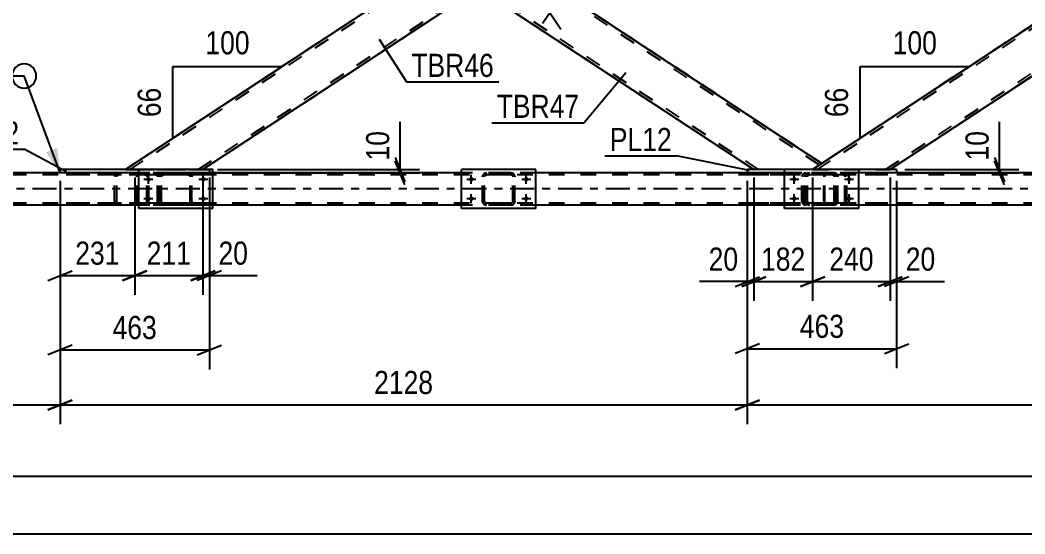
# Model space of a CAD drawing. Header units: millimetres. Extents: x -851 to 338, y -786 to 55.
# Drawn here: x -782.8 to -658.3, y -100.6 to -37 of the extents above; entities that cross this region are included whole.
import ezdxf

# ---------------------------------------------------------------- set-up
doc = ezdxf.new("R2010")
doc.units = ezdxf.units.MM
doc.linetypes.add('DXK_LINE_DOT2', pattern=[3.9198, 1.9599, -1.9599])
doc.linetypes.add('DXK_LINE_DOT3', pattern=[5.9187, 2.979, -0.9799, 0.9799, -0.9799])
doc.styles.add('Arial', font='ARIAL.TTF', dxfattribs={"height": 0.2})
doc.styles.add('Arial Narrow', font='ARIALN.TTF', dxfattribs={"height": 0.2})

# ---------------------------------------------------------------- blocks, each defined once
blk = doc.blocks.new('Bolt-232933133-59361 - 4785')
at = {"linetype": 'Continuous'}
for points in [[(-686.88, -56.41, -1), (-686.88, -56.97, -1)], [(-680.08, -56.41, -1), (-680.08, -56.97, -1)], [(-686.88, -58.81, -1), (-686.88, -59.37, -1)], [(-680.08, -58.81, -1), (-680.08, -59.37, -1)]]:
    blk.add_hatch(color=1, dxfattribs=at).paths.add_polyline_path(points)
at = {"color": 1, "linetype": 'Continuous'}
for p, q in [((-687.44, -56.69), (-686.32, -56.69)), ((-686.88, -57.25), (-686.88, -56.13)), ((-680.64, -56.69), (-679.52, -56.69)), ((-680.08, -57.25), (-680.08, -56.13)), ((-687.44, -59.09), (-686.32, -59.09)), ((-686.88, -59.65), (-686.88, -58.53)), ((-680.64, -59.09), (-679.52, -59.09)), ((-680.08, -59.65), (-680.08, -58.53))]:
    blk.add_line(p, q, dxfattribs=at)
blk = doc.blocks.new('Part-232933133-4877 - 4785')
at = {"color": 7, "linetype": 'DXK_LINE_DOT2'}
for p, q in [((-608.28, -5.29), (-684.6, -55.49)), ((-684.01, -55.49), (-607.7, -5.29)), ((-684.01, -55.49), (-607.7, -5.29)), ((-675.57, -55.49), (-599.25, -5.29)), ((-675.57, -55.49), (-599.25, -5.29)), ((-598.67, -5.29), (-674.99, -55.49)), ((-598.67, -5.29), (-608.28, -5.29)), ((-598.67, -5.29), (-598.67, -5.29)), ((-640.87, -26.73), (-645.68, -29.89)), ((-636.07, -29.89), (-640.87, -33.05)), ((-683.44, -54.73), (-684.6, -55.49)), ((-684.6, -55.49), (-684.6, -55.49)), ((-684.6, -55.49), (-674.99, -55.49))]:
    blk.add_line(p, q, dxfattribs=at)
at = {"color": 2, "linetype": 'Continuous'}
for p, q in [((-608.28, -5.29), (-640.87, -26.73)), ((-598.67, -5.29), (-636.07, -29.89)), ((-645.68, -29.89), (-683.44, -54.73)), ((-640.87, -33.05), (-674.99, -55.49))]:
    blk.add_line(p, q, dxfattribs=at)
blk = doc.blocks.new('Bolt-232933133-59363 - 4785')
at = {"linetype": 'Continuous'}
for points in [[(-726.88, -56.41, -1), (-726.88, -56.97, -1)], [(-720.08, -56.41, -1), (-720.08, -56.97, -1)], [(-726.88, -58.81, -1), (-726.88, -59.37, -1)], [(-720.08, -58.81, -1), (-720.08, -59.37, -1)]]:
    blk.add_hatch(color=1, dxfattribs=at).paths.add_polyline_path(points)
at = {"color": 1, "linetype": 'Continuous'}
for p, q in [((-727.44, -56.69), (-726.32, -56.69)), ((-726.88, -57.25), (-726.88, -56.13)), ((-720.64, -56.69), (-719.52, -56.69)), ((-720.08, -57.25), (-720.08, -56.13)), ((-727.44, -59.09), (-726.32, -59.09)), ((-726.88, -59.65), (-726.88, -58.53)), ((-720.64, -59.09), (-719.52, -59.09)), ((-720.08, -59.65), (-720.08, -58.53))]:
    blk.add_line(p, q, dxfattribs=at)
blk = doc.blocks.new('Part-232933133-4792 - 4785')
at = {"color": 7, "linetype": 'DXK_LINE_DOT2'}
for p, q in [((-767.32, -55.89), (-777.06, -55.89)), ((-770.56, -55.89), (-770.75, -55.93)), ((-767.13, -55.93), (-767.32, -55.89)), ((-767.32, -56.13), (-777.06, -56.13)), ((-771.03, -56.2), (-771.07, -56.37)), ((-771.07, -59.41), (-771.07, -56.37)), ((-771.03, -56.19), (-771.03, -56.2)), ((-770.81, -56.37), (-770.79, -56.28)), ((-770.81, -59.41), (-770.81, -56.37)), ((-770.79, -56.28), (-770.74, -56.2)), ((-770.74, -56.2), (-770.65, -56.15)), ((-770.65, -56.15), (-770.56, -56.13)), ((-767.32, -56.13), (-767.22, -56.15)), ((-767.22, -56.15), (-767.14, -56.2)), ((-767.14, -56.2), (-767.09, -56.28)), ((-767.09, -56.28), (-767.07, -56.37)), ((-767.07, -59.41), (-767.07, -56.37)), ((-766.85, -56.2), (-766.85, -56.19)), ((-766.81, -56.37), (-766.85, -56.2)), ((-766.81, -59.41), (-766.81, -56.37)), ((-767.32, -59.65), (-777.06, -59.65)), ((-771.07, -59.41), (-771.05, -59.51)), ((-771.05, -59.51), (-771.03, -59.6)), ((-770.79, -59.51), (-770.81, -59.41)), ((-770.74, -59.58), (-770.79, -59.51)), ((-770.65, -59.64), (-770.74, -59.58)), ((-770.56, -59.65), (-770.65, -59.64)), ((-767.22, -59.64), (-767.32, -59.65)), ((-767.14, -59.58), (-767.22, -59.64)), ((-767.09, -59.51), (-767.14, -59.58)), ((-767.07, -59.41), (-767.09, -59.51)), ((-766.85, -59.6), (-766.83, -59.51)), ((-766.83, -59.51), (-766.81, -59.41)), ((-767.32, -59.89), (-777.06, -59.89)), ((-770.75, -59.86), (-770.56, -59.89)), ((-767.32, -59.89), (-767.13, -59.86))]:
    blk.add_line(p, q, dxfattribs=at)
for centre, start, end in [((-770.58, -56.39), 110.7583, 155.68), ((-767.3, -56.39), 24.32, 69.2417), ((-770.58, -59.39), 204.32, 249.2417), ((-767.3, -59.39), 290.7583, 335.68)]:
    blk.add_arc(centre, 0.496, start, end, dxfattribs=at)
blk = doc.blocks.new('Part-232933133-4892 - 4785')
at = {"color": 2, "linetype": 'Continuous'}
for p, q in [((-721.79, -30.28), (-726.01, -33.05)), ((-721.2, -29.89), (-721.79, -30.28)), ((-721.2, -29.89), (-683.44, -54.73)), ((-721.2, -29.89), (-721.2, -29.89)), ((-726.01, -33.05), (-726.01, -33.05)), ((-726.01, -33.05), (-691.89, -55.49)), ((-683.44, -54.73), (-684.6, -55.49))]:
    blk.add_line(p, q, dxfattribs=at)
at = {"color": 7, "linetype": 'DXK_LINE_DOT2'}
for p, q in [((-721.5, -30.09), (-721.5, -30.09)), ((-721.5, -30.09), (-683.73, -54.93)), ((-721.5, -30.09), (-683.73, -54.93)), ((-721.2, -29.89), (-683.44, -54.73)), ((-726.01, -33.05), (-691.89, -55.49)), ((-726.01, -33.05), (-726.01, -33.05)), ((-725.72, -32.86), (-725.69, -32.85)), ((-725.72, -32.86), (-725.72, -32.86)), ((-725.72, -32.86), (-691.31, -55.49)), ((-725.72, -32.86), (-691.31, -55.49)), ((-725.43, -32.67), (-725.43, -32.67)), ((-725.43, -32.67), (-725.43, -32.67)), ((-684.6, -55.49), (-691.89, -55.49))]:
    blk.add_line(p, q, dxfattribs=at)
blk = doc.blocks.new('Part-232933133-59291 - 4785')
at = {"color": 7, "linetype": 'DXK_LINE_DOT2'}
for p, q in [((-685.18, -55.93), (-685, -55.89)), ((-685, -55.89), (-685.18, -55.93)), ((-681.96, -55.89), (-685, -55.89)), ((-681.96, -55.89), (-681.78, -55.93)), ((-681.78, -55.93), (-681.96, -55.89)), ((-685.48, -56.37), (-685.44, -56.19)), ((-685.44, -56.19), (-685.48, -56.37)), ((-685.48, -59.41), (-685.48, -56.37)), ((-685.24, -56.37), (-685.22, -56.28)), ((-685.24, -59.41), (-685.24, -56.37)), ((-685.22, -56.28), (-685.17, -56.2)), ((-685.17, -56.2), (-685.09, -56.15)), ((-685.09, -56.15), (-685, -56.13)), ((-681.96, -56.13), (-685, -56.13)), ((-681.96, -56.13), (-681.87, -56.15)), ((-681.87, -56.15), (-681.79, -56.2)), ((-681.79, -56.2), (-681.74, -56.28)), ((-681.74, -56.28), (-681.72, -56.37)), ((-681.72, -59.41), (-681.72, -56.37)), ((-681.52, -56.19), (-681.48, -56.37)), ((-681.48, -56.37), (-681.52, -56.19)), ((-681.48, -59.41), (-681.48, -56.37)), ((-685.44, -59.6), (-685.48, -59.41)), ((-685.48, -59.41), (-685.44, -59.6)), ((-685.22, -59.51), (-685.24, -59.41)), ((-685.17, -59.58), (-685.22, -59.51)), ((-685.09, -59.64), (-685.17, -59.58)), ((-685, -59.65), (-685.09, -59.64)), ((-681.96, -59.65), (-685, -59.65)), ((-681.87, -59.64), (-681.96, -59.65)), ((-681.79, -59.58), (-681.87, -59.64)), ((-681.74, -59.51), (-681.79, -59.58)), ((-681.72, -59.41), (-681.74, -59.51)), ((-681.48, -59.41), (-681.52, -59.6)), ((-681.52, -59.6), (-681.48, -59.41)), ((-685, -59.89), (-685.18, -59.86)), ((-685.18, -59.86), (-685, -59.89)), ((-681.96, -59.89), (-685, -59.89)), ((-681.78, -59.86), (-681.96, -59.89)), ((-681.96, -59.89), (-681.78, -59.86))]:
    blk.add_line(p, q, dxfattribs=at)
at = {"color": 7, "linetype": 'DXK_LINE_DOT3'}
blk.add_line((-683.48, -57.89), (-683.48, -57.89), dxfattribs=at)
at = {"color": 7, "linetype": 'DXK_LINE_DOT2'}
for centre, start, end in [((-685, -56.37), 112.5, 157.5), ((-685, -56.37), 112.5, 157.5), ((-681.96, -56.37), 22.5, 67.5), ((-681.96, -56.37), 22.5, 67.5), ((-685, -59.41), 202.5, 247.5), ((-685, -59.41), 202.5, 247.5), ((-681.96, -59.41), 292.5, 337.5), ((-681.96, -59.41), 292.5, 337.5)]:
    blk.add_arc(centre, 0.48, start, end, dxfattribs=at)
blk = doc.blocks.new('Part-232933133-4927 - 4785')
at = {"color": 7, "linetype": 'DXK_LINE_DOT2'}
for p, q in [((-768.19, -55.93), (-768.28, -56.03)), ((-768.09, -55.89), (-768.19, -55.93)), ((-760.42, -55.89), (-768.09, -55.89)), ((-766.81, -56.13), (-766.81, -55.89)), ((-765.8, -55.93), (-766, -55.89)), ((-768.34, -56.19), (-768.36, -56.37)), ((-768.36, -59.41), (-768.36, -56.37)), ((-768.28, -56.03), (-768.34, -56.19)), ((-768.22, -56.37), (-768.21, -56.28)), ((-768.22, -59.41), (-768.22, -56.37)), ((-768.21, -56.28), (-768.18, -56.2)), ((-768.18, -56.2), (-768.14, -56.15)), ((-768.14, -56.15), (-768.09, -56.13)), ((-760.42, -56.13), (-768.09, -56.13)), ((-766, -56.13), (-765.9, -56.15)), ((-765.9, -56.15), (-765.82, -56.2)), ((-765.82, -56.2), (-765.76, -56.28)), ((-765.76, -56.28), (-765.74, -56.37)), ((-765.74, -59.41), (-765.74, -56.37)), ((-765.53, -56.2), (-765.53, -56.19)), ((-765.49, -56.37), (-765.53, -56.2)), ((-765.49, -59.41), (-765.49, -56.37)), ((-768.36, -59.41), (-768.34, -59.6)), ((-768.34, -59.6), (-768.28, -59.75)), ((-768.21, -59.51), (-768.22, -59.41)), ((-768.18, -59.58), (-768.21, -59.51)), ((-768.14, -59.64), (-768.18, -59.58)), ((-768.09, -59.65), (-768.14, -59.64)), ((-760.42, -59.65), (-768.09, -59.65)), ((-766.81, -59.89), (-766.81, -59.65)), ((-765.9, -59.64), (-766, -59.65)), ((-765.82, -59.58), (-765.9, -59.64)), ((-765.76, -59.51), (-765.82, -59.58)), ((-765.74, -59.41), (-765.76, -59.51)), ((-765.53, -59.6), (-765.51, -59.51)), ((-765.51, -59.51), (-765.49, -59.41)), ((-768.28, -59.75), (-768.19, -59.86)), ((-768.19, -59.86), (-768.09, -59.89)), ((-760.42, -59.89), (-768.09, -59.89)), ((-766, -59.89), (-765.8, -59.86))]:
    blk.add_line(p, q, dxfattribs=at)
for centre, start, end in [((-765.98, -56.39), 23.8492, 68.8057), ((-765.98, -59.4), 291.1943, 336.1508)]:
    blk.add_arc(centre, 0.492, start, end, dxfattribs=at)
blk = doc.blocks.new('Part-232933133-4933 - 4785')
at = {"color": 7, "linetype": 'DXK_LINE_DOT2'}
for p, q in [((-682.19, -55.89), (-691.93, -55.89)), ((-685.42, -55.89), (-685.62, -55.93)), ((-681.99, -55.93), (-682.19, -55.89)), ((-682.19, -56.13), (-691.93, -56.13)), ((-685.9, -56.2), (-685.93, -56.37)), ((-685.93, -59.41), (-685.93, -56.37)), ((-685.89, -56.19), (-685.9, -56.2)), ((-685.68, -56.37), (-685.66, -56.28)), ((-685.68, -59.41), (-685.68, -56.37)), ((-685.66, -56.28), (-685.6, -56.2)), ((-685.6, -56.2), (-685.52, -56.15)), ((-685.52, -56.15), (-685.42, -56.13)), ((-682.19, -56.13), (-682.09, -56.15)), ((-682.09, -56.15), (-682.01, -56.2)), ((-682.01, -56.2), (-681.95, -56.28)), ((-681.95, -56.28), (-681.93, -56.37)), ((-681.93, -59.41), (-681.93, -56.37)), ((-681.71, -56.2), (-681.72, -56.19)), ((-681.68, -56.37), (-681.71, -56.2)), ((-681.68, -59.41), (-681.68, -56.37)), ((-682.19, -59.65), (-691.93, -59.65)), ((-685.93, -59.41), (-685.91, -59.51)), ((-685.91, -59.51), (-685.89, -59.6)), ((-685.66, -59.51), (-685.68, -59.41)), ((-685.6, -59.58), (-685.66, -59.51)), ((-685.52, -59.64), (-685.6, -59.58)), ((-685.42, -59.65), (-685.52, -59.64)), ((-682.09, -59.64), (-682.19, -59.65)), ((-682.01, -59.58), (-682.09, -59.64)), ((-681.95, -59.51), (-682.01, -59.58)), ((-681.93, -59.41), (-681.95, -59.51)), ((-681.72, -59.6), (-681.7, -59.51)), ((-681.7, -59.51), (-681.68, -59.41)), ((-682.19, -59.89), (-691.93, -59.89)), ((-685.62, -59.86), (-685.42, -59.89)), ((-682.19, -59.89), (-681.99, -59.86))]:
    blk.add_line(p, q, dxfattribs=at)
for centre, start, end in [((-685.44, -56.39), 110.7583, 155.68), ((-682.17, -56.39), 24.32, 69.2417), ((-685.44, -59.39), 204.32, 249.2417), ((-682.17, -59.39), 290.7583, 335.68)]:
    blk.add_arc(centre, 0.496, start, end, dxfattribs=at)
blk = doc.blocks.new('Part-232933133-4887 - 4785')
at = {"color": 7, "linetype": 'DXK_LINE_DOT2'}
for p, q in [((-693.41, -5.29), (-769.73, -55.49)), ((-769.15, -55.49), (-692.83, -5.29)), ((-769.15, -55.49), (-692.83, -5.29)), ((-760.7, -55.49), (-684.39, -5.29)), ((-760.7, -55.49), (-684.39, -5.29)), ((-683.81, -5.29), (-760.12, -55.49)), ((-683.81, -5.29), (-693.41, -5.29)), ((-683.81, -5.29), (-683.81, -5.29)), ((-726.01, -26.73), (-730.81, -29.89)), ((-721.2, -29.89), (-726.01, -33.05)), ((-769.73, -55.49), (-769.73, -55.49)), ((-769.73, -55.49), (-760.12, -55.49))]:
    blk.add_line(p, q, dxfattribs=at)
at = {"color": 2, "linetype": 'Continuous'}
for p, q in [((-693.41, -5.29), (-726.01, -26.73)), ((-683.81, -5.29), (-721.2, -29.89)), ((-730.81, -29.89), (-769.73, -55.49)), ((-726.01, -33.05), (-760.12, -55.49))]:
    blk.add_line(p, q, dxfattribs=at)
blk = doc.blocks.new('Part-232933133-59295 - 4785')
at = {"color": 7, "linetype": 'DXK_LINE_DOT2'}
for p, q in [((-725.18, -55.93), (-725, -55.89)), ((-725, -55.89), (-725.18, -55.93)), ((-721.96, -55.89), (-725, -55.89)), ((-721.96, -55.89), (-721.78, -55.93)), ((-721.78, -55.93), (-721.96, -55.89)), ((-725.48, -56.37), (-725.44, -56.19)), ((-725.44, -56.19), (-725.48, -56.37)), ((-725.48, -59.41), (-725.48, -56.37)), ((-725.24, -56.37), (-725.22, -56.28)), ((-725.24, -59.41), (-725.24, -56.37)), ((-725.22, -56.28), (-725.17, -56.2)), ((-725.17, -56.2), (-725.09, -56.15)), ((-725.09, -56.15), (-725, -56.13)), ((-721.96, -56.13), (-725, -56.13)), ((-721.96, -56.13), (-721.87, -56.15)), ((-721.87, -56.15), (-721.79, -56.2)), ((-721.79, -56.2), (-721.74, -56.28)), ((-721.74, -56.28), (-721.72, -56.37)), ((-721.72, -59.41), (-721.72, -56.37)), ((-721.52, -56.19), (-721.48, -56.37)), ((-721.48, -56.37), (-721.52, -56.19)), ((-721.48, -59.41), (-721.48, -56.37)), ((-725.44, -59.6), (-725.48, -59.41)), ((-725.48, -59.41), (-725.44, -59.6)), ((-725.22, -59.51), (-725.24, -59.41)), ((-725.17, -59.58), (-725.22, -59.51)), ((-725.09, -59.64), (-725.17, -59.58)), ((-725, -59.65), (-725.09, -59.64)), ((-721.96, -59.65), (-725, -59.65)), ((-721.87, -59.64), (-721.96, -59.65)), ((-721.79, -59.58), (-721.87, -59.64)), ((-721.74, -59.51), (-721.79, -59.58)), ((-721.72, -59.41), (-721.74, -59.51)), ((-721.48, -59.41), (-721.52, -59.6)), ((-721.52, -59.6), (-721.48, -59.41)), ((-725, -59.89), (-725.18, -59.86)), ((-725.18, -59.86), (-725, -59.89)), ((-721.96, -59.89), (-725, -59.89)), ((-721.78, -59.86), (-721.96, -59.89)), ((-721.96, -59.89), (-721.78, -59.86))]:
    blk.add_line(p, q, dxfattribs=at)
at = {"color": 7, "linetype": 'DXK_LINE_DOT3'}
blk.add_line((-723.48, -57.89), (-723.48, -57.89), dxfattribs=at)
at = {"color": 7, "linetype": 'DXK_LINE_DOT2'}
for centre, start, end in [((-725, -56.37), 112.5, 157.5), ((-725, -56.37), 112.5, 157.5), ((-721.96, -56.37), 22.5, 67.5), ((-721.96, -56.37), 22.5, 67.5), ((-725, -59.41), 202.5, 247.5), ((-725, -59.41), 202.5, 247.5), ((-721.96, -59.41), 292.5, 337.5), ((-721.96, -59.41), 292.5, 337.5)]:
    blk.add_arc(centre, 0.48, start, end, dxfattribs=at)
blk = doc.blocks.new('Part-232933133-4926 - 4785')
at = {"color": 7, "linetype": 'DXK_LINE_DOT2'}
for p, q in [((-683.06, -55.93), (-683.14, -56.03)), ((-682.95, -55.89), (-683.06, -55.93)), ((-675.29, -55.89), (-682.95, -55.89)), ((-681.68, -56.13), (-681.68, -55.89)), ((-680.67, -55.93), (-680.86, -55.89)), ((-683.2, -56.19), (-683.22, -56.37)), ((-683.22, -59.41), (-683.22, -56.37)), ((-683.14, -56.03), (-683.2, -56.19)), ((-683.09, -56.37), (-683.08, -56.28)), ((-683.09, -59.41), (-683.09, -56.37)), ((-683.08, -56.28), (-683.05, -56.2)), ((-683.05, -56.2), (-683, -56.15)), ((-683, -56.15), (-682.95, -56.13)), ((-675.29, -56.13), (-682.95, -56.13)), ((-680.86, -56.13), (-680.77, -56.15)), ((-680.77, -56.15), (-680.68, -56.2)), ((-680.68, -56.2), (-680.63, -56.28)), ((-680.63, -56.28), (-680.61, -56.37)), ((-680.61, -59.41), (-680.61, -56.37)), ((-680.39, -56.2), (-680.4, -56.19)), ((-680.36, -56.37), (-680.39, -56.2)), ((-680.36, -59.41), (-680.36, -56.37)), ((-683.22, -59.41), (-683.2, -59.6)), ((-683.2, -59.6), (-683.14, -59.75)), ((-683.08, -59.51), (-683.09, -59.41)), ((-683.05, -59.58), (-683.08, -59.51)), ((-683, -59.64), (-683.05, -59.58)), ((-682.95, -59.65), (-683, -59.64)), ((-675.29, -59.65), (-682.95, -59.65)), ((-681.68, -59.89), (-681.68, -59.65)), ((-680.77, -59.64), (-680.86, -59.65)), ((-680.68, -59.58), (-680.77, -59.64)), ((-680.63, -59.51), (-680.68, -59.58)), ((-680.61, -59.41), (-680.63, -59.51)), ((-680.4, -59.6), (-680.38, -59.51)), ((-680.38, -59.51), (-680.36, -59.41)), ((-683.14, -59.75), (-683.06, -59.86)), ((-683.06, -59.86), (-682.95, -59.89)), ((-675.29, -59.89), (-682.95, -59.89)), ((-680.86, -59.89), (-680.67, -59.86))]:
    blk.add_line(p, q, dxfattribs=at)
for centre, start, end in [((-680.85, -56.39), 23.8492, 68.8057), ((-680.85, -59.4), 291.1943, 336.1508)]:
    blk.add_arc(centre, 0.492, start, end, dxfattribs=at)
blk = doc.blocks.new('Part-232933133-5079 - 4785')
at = {"color": 2, "linetype": 'Continuous'}
for p, q in [((-777.83, -55.49), (-777.83, -55.89)), ((-768.08, -55.49), (-777.83, -55.49)), ((-768.08, -55.89), (-777.83, -55.89))]:
    blk.add_line(p, q, dxfattribs=at)
at = {"color": 7, "linetype": 'DXK_LINE_DOT2'}
for p, q in [((-768.08, -55.49), (-759.32, -55.49)), ((-759.32, -55.89), (-768.08, -55.89)), ((-759.32, -55.49), (-759.32, -55.89))]:
    blk.add_line(p, q, dxfattribs=at)
blk = doc.blocks.new('Part-232933133-5084 - 4785')
at = {"color": 2, "linetype": 'Continuous'}
for p, q in [((-692.69, -55.49), (-692.69, -55.89)), ((-688.08, -55.49), (-692.69, -55.49)), ((-688.08, -55.89), (-692.69, -55.89)), ((-674.19, -55.49), (-678.88, -55.49)), ((-674.19, -55.89), (-678.88, -55.89)), ((-674.19, -55.49), (-674.19, -55.89))]:
    blk.add_line(p, q, dxfattribs=at)
at = {"color": 7, "linetype": 'DXK_LINE_DOT2'}
for p, q in [((-678.88, -55.49), (-688.08, -55.49)), ((-678.88, -55.89), (-688.08, -55.89))]:
    blk.add_line(p, q, dxfattribs=at)
blk = doc.blocks.new('Part-232933133-5177 - 4785')
at = {"color": 2, "linetype": 'Continuous'}
for p, q in [((-777.83, -55.89), (-798.88, -55.89)), ((-728.08, -55.89), (-758.88, -55.89)), ((-692.69, -55.89), (-718.88, -55.89)), ((-648.08, -55.89), (-674.19, -55.89)), ((-768.08, -59.89), (-798.88, -59.89)), ((-728.08, -59.89), (-758.88, -59.89)), ((-688.08, -59.89), (-718.88, -59.89)), ((-648.08, -59.89), (-678.88, -59.89))]:
    blk.add_line(p, q, dxfattribs=at)
at = {"color": 7, "linetype": 'DXK_LINE_DOT2'}
for p, q in [((-758.88, -55.89), (-777.83, -55.89)), ((-718.88, -55.89), (-728.08, -55.89)), ((-674.19, -55.89), (-692.69, -55.89)), ((-150.88, -56.13), (-823.02, -56.13)), ((-150.88, -59.65), (-823.02, -59.65)), ((-758.88, -59.89), (-768.08, -59.89)), ((-718.88, -59.89), (-728.08, -59.89)), ((-678.88, -59.89), (-688.08, -59.89))]:
    blk.add_line(p, q, dxfattribs=at)
at = {"color": 7, "linetype": 'DXK_LINE_DOT3'}
blk.add_line((-150.88, -57.89), (-823.02, -57.89), dxfattribs=at)
blk = doc.blocks.new('Part-232933133-59292 - 4785')
at = {"color": 2, "linetype": 'Continuous'}
for p, q in [((-678.88, -55.49), (-688.08, -55.49)), ((-688.08, -60.29), (-688.08, -55.49)), ((-678.88, -60.29), (-678.88, -55.49)), ((-678.88, -60.29), (-688.08, -60.29))]:
    blk.add_line(p, q, dxfattribs=at)
blk = doc.blocks.new('Part-232933133-59296 - 4785')
at = {"color": 2, "linetype": 'Continuous'}
for p, q in [((-718.88, -55.49), (-728.08, -55.49)), ((-728.08, -60.29), (-728.08, -55.49)), ((-718.88, -60.29), (-718.88, -55.49)), ((-718.88, -60.29), (-728.08, -60.29))]:
    blk.add_line(p, q, dxfattribs=at)
blk = doc.blocks.new('Part-232933133-59299 - 4785')
at = {"color": 7, "linetype": 'DXK_LINE_DOT2'}
for p, q in [((-765.18, -55.93), (-765, -55.89)), ((-765, -55.89), (-765.18, -55.93)), ((-761.96, -55.89), (-765, -55.89)), ((-761.96, -55.89), (-761.78, -55.93)), ((-761.78, -55.93), (-761.96, -55.89)), ((-765.48, -56.37), (-765.44, -56.19)), ((-765.44, -56.19), (-765.48, -56.37)), ((-765.48, -59.41), (-765.48, -56.37)), ((-765.24, -56.37), (-765.22, -56.28)), ((-765.24, -59.41), (-765.24, -56.37)), ((-765.22, -56.28), (-765.17, -56.2)), ((-765.17, -56.2), (-765.09, -56.15)), ((-765.09, -56.15), (-765, -56.13)), ((-761.96, -56.13), (-765, -56.13)), ((-761.96, -56.13), (-761.87, -56.15)), ((-761.87, -56.15), (-761.79, -56.2)), ((-761.79, -56.2), (-761.74, -56.28)), ((-761.74, -56.28), (-761.72, -56.37)), ((-761.72, -59.41), (-761.72, -56.37)), ((-761.52, -56.19), (-761.48, -56.37)), ((-761.48, -56.37), (-761.52, -56.19)), ((-761.48, -59.41), (-761.48, -56.37)), ((-765.44, -59.6), (-765.48, -59.41)), ((-765.48, -59.41), (-765.44, -59.6)), ((-765.22, -59.51), (-765.24, -59.41)), ((-765.17, -59.58), (-765.22, -59.51)), ((-765.09, -59.64), (-765.17, -59.58)), ((-765, -59.65), (-765.09, -59.64)), ((-761.96, -59.65), (-765, -59.65)), ((-761.87, -59.64), (-761.96, -59.65)), ((-761.79, -59.58), (-761.87, -59.64)), ((-761.74, -59.51), (-761.79, -59.58)), ((-761.72, -59.41), (-761.74, -59.51)), ((-761.48, -59.41), (-761.52, -59.6)), ((-761.52, -59.6), (-761.48, -59.41)), ((-765, -59.89), (-765.18, -59.86)), ((-765.18, -59.86), (-765, -59.89)), ((-761.96, -59.89), (-765, -59.89)), ((-761.78, -59.86), (-761.96, -59.89)), ((-761.96, -59.89), (-761.78, -59.86))]:
    blk.add_line(p, q, dxfattribs=at)
at = {"color": 7, "linetype": 'DXK_LINE_DOT3'}
blk.add_line((-763.48, -57.89), (-763.48, -57.89), dxfattribs=at)
at = {"color": 7, "linetype": 'DXK_LINE_DOT2'}
for centre, start, end in [((-765, -56.37), 112.5, 157.5), ((-765, -56.37), 112.5, 157.5), ((-761.96, -56.37), 22.5, 67.5), ((-761.96, -56.37), 22.5, 67.5), ((-765, -59.41), 202.5, 247.5), ((-765, -59.41), 202.5, 247.5), ((-761.96, -59.41), 292.5, 337.5), ((-761.96, -59.41), 292.5, 337.5)]:
    blk.add_arc(centre, 0.48, start, end, dxfattribs=at)
blk = doc.blocks.new('Part-232933133-59300 - 4785')
at = {"color": 2, "linetype": 'Continuous'}
for p, q in [((-758.88, -55.49), (-768.08, -55.49)), ((-768.08, -60.29), (-768.08, -55.49)), ((-758.88, -60.29), (-758.88, -55.49)), ((-758.88, -60.29), (-768.08, -60.29))]:
    blk.add_line(p, q, dxfattribs=at)
blk = doc.blocks.new('Bolt-232933133-59365 - 4785')
at = {"linetype": 'Continuous'}
for points in [[(-766.88, -56.41, -1), (-766.88, -56.97, -1)], [(-760.08, -56.41, -1), (-760.08, -56.97, -1)], [(-766.88, -58.81, -1), (-766.88, -59.37, -1)], [(-760.08, -58.81, -1), (-760.08, -59.37, -1)]]:
    blk.add_hatch(color=1, dxfattribs=at).paths.add_polyline_path(points)
at = {"color": 1, "linetype": 'Continuous'}
for p, q in [((-767.44, -56.69), (-766.32, -56.69)), ((-766.88, -57.25), (-766.88, -56.13)), ((-760.64, -56.69), (-759.52, -56.69)), ((-760.08, -57.25), (-760.08, -56.13)), ((-767.44, -59.09), (-766.32, -59.09)), ((-766.88, -59.65), (-766.88, -58.53)), ((-760.64, -59.09), (-759.52, -59.09)), ((-760.08, -59.65), (-760.08, -58.53))]:
    blk.add_line(p, q, dxfattribs=at)
blk = doc.blocks.new('StraightDimension-232933133-5770 - 4785')
at = {"color": 7, "linetype": 'Continuous'}
for p, q in [((-683.26, -6.13), (-678.42, -13.49)), ((-680.66, -12.81), (-678.81, -10.16)), ((-717.13, -36.08), (-679.74, -11.48)), ((-720.65, -30.73), (-715.81, -38.09)), ((-716.21, -34.76), (-718.06, -37.41))]:
    blk.add_line(p, q, dxfattribs=at)
at = {"color": 0}
blk.add_wipeout([(-695.29, -20.82), (-697.6, -17.31), (-704.71, -21.99), (-702.4, -25.5)], dxfattribs=at)
at = {"color": 3, "style": 'Arial Narrow'}
blk.add_text('1119', height=2.863, rotation=33.3347, dxfattribs=at).set_placement((-702.23, -24.66))
blk = doc.blocks.new('StraightDimension-232933133-5391 - 4785')
at = {"color": 7, "linetype": 'Continuous'}
for p, q in [((-684.6, -56.49), (-684.6, -71.76)), ((-674.99, -56.49), (-674.99, -71.76)), ((-686.1, -69.96), (-683.1, -68.76)), ((-684.6, -69.36), (-674.99, -69.36)), ((-673.49, -68.76), (-676.49, -69.96))]:
    blk.add_line(p, q, dxfattribs=at)
at = {"color": 0}
blk.add_wipeout([(-676.45, -68.61), (-676.45, -64.41), (-683.13, -64.41), (-683.13, -68.61)], dxfattribs=at)
at = {"color": 3, "style": 'Arial Narrow'}
blk.add_text('240', height=2.863, dxfattribs=at).set_placement((-682.53, -68.01))
blk = doc.blocks.new('StraightDimension-232933133-5298 - 4785')
at = {"color": 7, "linetype": 'Continuous'}
for p, q in [((-692.69, -56.89), (-692.69, -80.08)), ((-674.19, -56.89), (-674.19, -80.08)), ((-691.19, -77.08), (-694.19, -78.28)), ((-675.69, -78.28), (-672.69, -77.08)), ((-692.69, -77.68), (-674.19, -77.68))]:
    blk.add_line(p, q, dxfattribs=at)
at = {"color": 0}
blk.add_wipeout([(-680.1, -76.93), (-680.1, -72.73), (-686.78, -72.73), (-686.78, -76.93)], dxfattribs=at)
at = {"color": 3, "style": 'Arial Narrow'}
blk.add_text('463', height=2.863, dxfattribs=at).set_placement((-686.18, -76.33))
blk = doc.blocks.new('AngleDimension-232933133-71752 - 4785')
at = {"color": 7, "linetype": 'Continuous'}
for p, q in [((-678.71, -42.72), (-665.17, -42.72)), ((-678.71, -51.62), (-665.17, -42.72)), ((-678.71, -51.62), (-678.71, -42.72)), ((-665.18, -42.72), (-665.17, -42.72))]:
    blk.add_line(p, q, dxfattribs=at)
at = {"color": 0}
for points in [[(-668.6, -41.82), (-668.6, -37.62), (-675.28, -37.62), (-675.28, -41.82)], [(-679.61, -44.74), (-683.81, -44.74), (-683.81, -49.6), (-679.61, -49.6)]]:
    blk.add_wipeout(points, dxfattribs=at)
at = {"color": 3, "style": 'Arial Narrow'}
blk.add_text('100', height=2.863, dxfattribs=at).set_placement((-674.68, -41.22))
blk.add_text('66', height=2.863, rotation=90.0002, dxfattribs=at).set_placement((-680.21, -49))
blk = doc.blocks.new('StraightDimension-232933133-5666 - 4785')
at = {"color": 7, "linetype": 'Continuous'}
for p, q in [((-735.7, -55.49), (-735.7, -49.59)), ((-735.7, -55.49), (-735.7, -49.59)), ((-736.3, -53.99), (-735.1, -56.99)), ((-735.1, -57.39), (-736.3, -54.39)), ((-758.32, -55.49), (-733.3, -55.49)), ((-758.32, -55.89), (-733.3, -55.89)), ((-735.7, -55.89), (-735.7, -55.49))]:
    blk.add_line(p, q, dxfattribs=at)
at = {"color": 0}
blk.add_wipeout([(-736.45, -50.11), (-740.65, -50.11), (-740.65, -54.97), (-736.45, -54.97)], dxfattribs=at)
at = {"color": 3, "style": 'Arial Narrow'}
blk.add_text('10', height=2.863, rotation=90.0002, dxfattribs=at).set_placement((-737.05, -54.37))
blk = doc.blocks.new('StraightDimension-232933133-6434 - 4785')
at = {"color": 7, "linetype": 'Continuous'}
for p, q in [((-768.58, -56.49), (-768.58, -71.02)), ((-760.12, -56.49), (-760.12, -71.02)), ((-770.08, -69.22), (-767.08, -68.02)), ((-758.62, -68.02), (-761.62, -69.22)), ((-768.58, -68.62), (-760.12, -68.62))]:
    blk.add_line(p, q, dxfattribs=at)
at = {"color": 0}
blk.add_wipeout([(-761.01, -67.87), (-761.01, -63.67), (-767.69, -63.67), (-767.69, -67.87)], dxfattribs=at)
at = {"color": 3, "style": 'Arial Narrow'}
blk.add_text('211', height=2.863, dxfattribs=at).set_placement((-767.09, -67.27))
blk = doc.blocks.new('StraightDimension-232933133-52159 - 4785')
at = {"color": 7, "linetype": 'Continuous'}
blk.add_line((-823.02, -93.47), (-107.45, -93.47), dxfattribs=at)
blk = doc.blocks.new('StraightDimension-232933133-6442 - 4785')
at = {"color": 7, "linetype": 'Continuous'}
for p, q in [((-777.83, -56.89), (-777.83, -71.02)), ((-768.58, -56.49), (-768.58, -71.02)), ((-779.33, -69.22), (-776.33, -68.02)), ((-767.08, -68.02), (-770.08, -69.22)), ((-777.83, -68.62), (-768.58, -68.62))]:
    blk.add_line(p, q, dxfattribs=at)
at = {"color": 0}
blk.add_wipeout([(-769.86, -67.87), (-769.86, -63.67), (-776.54, -63.67), (-776.54, -67.87)], dxfattribs=at)
at = {"color": 3, "style": 'Arial Narrow'}
blk.add_text('231', height=2.863, dxfattribs=at).set_placement((-775.94, -67.27))
blk = doc.blocks.new('StraightDimension-232933133-6426 - 4785')
at = {"color": 7, "linetype": 'Continuous'}
for p, q in [((-760.12, -56.49), (-760.12, -71.02)), ((-759.32, -56.49), (-759.32, -71.02)), ((-761.62, -69.22), (-758.62, -68.02)), ((-757.82, -68.02), (-760.82, -69.22)), ((-760.12, -68.62), (-759.32, -68.62)), ((-759.32, -68.62), (-753.42, -68.62)), ((-759.32, -68.62), (-753.42, -68.62))]:
    blk.add_line(p, q, dxfattribs=at)
at = {"color": 0}
blk.add_wipeout([(-753.94, -67.87), (-753.94, -63.67), (-758.8, -63.67), (-758.8, -67.87)], dxfattribs=at)
at = {"color": 3, "style": 'Arial Narrow'}
blk.add_text('20', height=2.863, dxfattribs=at).set_placement((-758.2, -67.27))
blk = doc.blocks.new('StraightDimension-232933133-52028 - 4785')
at = {"color": 7, "linetype": 'Continuous'}
for p, q in [((-777.83, -56.89), (-777.83, -87.03)), ((-692.69, -56.89), (-692.69, -87.03)), ((-776.33, -84.03), (-779.33, -85.23)), ((-777.83, -84.63), (-692.69, -84.63)), ((-694.19, -85.23), (-691.19, -84.03))]:
    blk.add_line(p, q, dxfattribs=at)
at = {"color": 0}
blk.add_wipeout([(-731.01, -83.88), (-731.01, -79.68), (-739.52, -79.68), (-739.52, -83.88)], dxfattribs=at)
at = {"color": 3, "style": 'Arial Narrow'}
blk.add_text('2128', height=2.863, dxfattribs=at).set_placement((-738.92, -83.28))
blk = doc.blocks.new('StraightDimension-232933133-5375 - 4785')
at = {"color": 7, "linetype": 'Continuous'}
for p, q in [((-692.69, -56.89), (-692.69, -71.76)), ((-691.89, -56.49), (-691.89, -71.76)), ((-692.69, -69.36), (-698.6, -69.36)), ((-692.69, -69.36), (-698.6, -69.36)), ((-694.19, -69.96), (-691.19, -68.76)), ((-690.39, -68.76), (-693.39, -69.96)), ((-692.69, -69.36), (-691.89, -69.36))]:
    blk.add_line(p, q, dxfattribs=at)
at = {"color": 0}
blk.add_wipeout([(-693.22, -68.61), (-693.22, -64.41), (-698.08, -64.41), (-698.08, -68.61)], dxfattribs=at)
at = {"color": 3, "style": 'Arial Narrow'}
blk.add_text('20', height=2.863, dxfattribs=at).set_placement((-697.48, -68.01))
blk = doc.blocks.new('StraightDimension-232933133-5383 - 4785')
at = {"color": 7, "linetype": 'Continuous'}
for p, q in [((-691.89, -56.49), (-691.89, -71.76)), ((-684.6, -56.49), (-684.6, -71.76)), ((-693.39, -69.96), (-690.39, -68.76)), ((-691.89, -69.36), (-684.6, -69.36)), ((-683.1, -68.76), (-686.1, -69.96))]:
    blk.add_line(p, q, dxfattribs=at)
at = {"color": 0}
blk.add_wipeout([(-684.9, -68.61), (-684.9, -64.41), (-691.59, -64.41), (-691.59, -68.61)], dxfattribs=at)
at = {"color": 3, "style": 'Arial Narrow'}
blk.add_text('182', height=2.863, dxfattribs=at).set_placement((-690.99, -68.01))
blk = doc.blocks.new('StraightDimension-232933133-5399 - 4785')
at = {"color": 7, "linetype": 'Continuous'}
for p, q in [((-674.99, -56.49), (-674.99, -71.76)), ((-674.19, -56.89), (-674.19, -71.76)), ((-676.49, -69.96), (-673.49, -68.76)), ((-672.69, -68.76), (-675.69, -69.96)), ((-674.99, -69.36), (-674.19, -69.36)), ((-674.19, -69.36), (-668.28, -69.36)), ((-674.19, -69.36), (-668.28, -69.36))]:
    blk.add_line(p, q, dxfattribs=at)
at = {"color": 0}
blk.add_wipeout([(-668.81, -68.61), (-668.81, -64.41), (-673.66, -64.41), (-673.66, -68.61)], dxfattribs=at)
at = {"color": 3, "style": 'Arial Narrow'}
blk.add_text('20', height=2.863, dxfattribs=at).set_placement((-673.06, -68.01))
blk = doc.blocks.new('StraightDimension-232933133-5677 - 4785')
at = {"color": 7, "linetype": 'Continuous'}
for p, q in [((-661.45, -55.49), (-661.45, -49.59)), ((-661.45, -55.49), (-661.45, -49.59)), ((-662.05, -53.99), (-660.85, -56.99)), ((-660.85, -57.39), (-662.05, -54.39)), ((-673.19, -55.49), (-659.05, -55.49)), ((-673.19, -55.89), (-659.05, -55.89)), ((-661.45, -55.89), (-661.45, -55.49))]:
    blk.add_line(p, q, dxfattribs=at)
at = {"color": 0}
blk.add_wipeout([(-662.2, -50.11), (-666.4, -50.11), (-666.4, -54.97), (-662.2, -54.97)], dxfattribs=at)
at = {"color": 3, "style": 'Arial Narrow'}
blk.add_text('10', height=2.863, rotation=90.0002, dxfattribs=at).set_placement((-662.8, -54.37))
blk = doc.blocks.new('StraightDimension-232933133-6453 - 4785')
at = {"color": 7, "linetype": 'Continuous'}
for p, q in [((-777.83, -56.89), (-777.83, -80.23)), ((-759.32, -56.89), (-759.32, -80.23)), ((-776.33, -77.23), (-779.33, -78.43)), ((-777.83, -77.83), (-759.32, -77.83)), ((-760.82, -78.43), (-757.82, -77.23))]:
    blk.add_line(p, q, dxfattribs=at)
at = {"color": 0}
blk.add_wipeout([(-765.23, -77.08), (-765.23, -72.88), (-771.92, -72.88), (-771.92, -77.08)], dxfattribs=at)
at = {"color": 3, "style": 'Arial Narrow'}
blk.add_text('463', height=2.863, dxfattribs=at).set_placement((-771.32, -76.48))
blk = doc.blocks.new('StraightDimension-232933133-52029 - 4785')
at = {"color": 7, "linetype": 'Continuous'}
for p, q in [((-777.83, -56.89), (-777.83, -87.03)), ((-823.02, -60.89), (-823.02, -87.03)), ((-821.52, -84.03), (-824.52, -85.23)), ((-823.02, -84.63), (-777.83, -84.63)), ((-779.33, -85.23), (-776.33, -84.03))]:
    blk.add_line(p, q, dxfattribs=at)
at = {"color": 0}
blk.add_wipeout([(-796.17, -83.88), (-796.17, -79.68), (-804.68, -79.68), (-804.68, -83.88)], dxfattribs=at)
at = {"color": 3, "style": 'Arial Narrow'}
blk.add_text('1130', height=2.863, dxfattribs=at).set_placement((-804.08, -83.28))
blk = doc.blocks.new('StraightDimension-232933133-52027 - 4785')
at = {"color": 7, "linetype": 'Continuous'}
for p, q in [((-692.69, -56.89), (-692.69, -87.03)), ((-607.56, -56.89), (-607.56, -87.03)), ((-691.19, -84.03), (-694.19, -85.23)), ((-692.69, -84.63), (-607.56, -84.63)), ((-609.06, -85.23), (-606.06, -84.03))]:
    blk.add_line(p, q, dxfattribs=at)
at = {"color": 0}
blk.add_wipeout([(-645.87, -83.88), (-645.87, -79.68), (-654.38, -79.68), (-654.38, -83.88)], dxfattribs=at)
at = {"color": 3, "style": 'Arial Narrow'}
blk.add_text('2128', height=2.863, dxfattribs=at).set_placement((-653.78, -83.28))
blk = doc.blocks.new('AngleDimension-232933133-71154 - 4785')
at = {"color": 7, "linetype": 'Continuous'}
for p, q in [((-763.84, -42.72), (-750.31, -42.72)), ((-763.84, -51.62), (-750.31, -42.72)), ((-763.84, -51.62), (-763.84, -42.72)), ((-750.31, -42.72), (-750.31, -42.72))]:
    blk.add_line(p, q, dxfattribs=at)
at = {"color": 0}
for points in [[(-753.73, -41.82), (-753.73, -37.62), (-760.42, -37.62), (-760.42, -41.82)], [(-764.74, -44.74), (-768.94, -44.74), (-768.94, -49.6), (-764.74, -49.6)]]:
    blk.add_wipeout(points, dxfattribs=at)
at = {"color": 3, "style": 'Arial Narrow'}
blk.add_text('100', height=2.863, dxfattribs=at).set_placement((-759.82, -41.22))
blk.add_text('66', height=2.863, rotation=90.0002, dxfattribs=at).set_placement((-765.34, -49))
blk = doc.blocks.new('StraightDimension-232933133-52232 - 4785')
at = {"color": 7, "linetype": 'Continuous'}
blk.add_line((-823.66, -100.6), (-106.81, -100.6), dxfattribs=at)
blk = doc.blocks.new('Mark-232933133-4883 - 4785')
at = {"color": 0}
blk.add_wipeout([(-724.08, -44.02), (-724.08, -41.02), (-734.31, -41.02), (-734.31, -44.02)], dxfattribs=at)
blk.add_wipeout([(-724.08, -44.02), (-724.08, -41.02), (-734.31, -41.02), (-734.31, -44.02)], dxfattribs=at)
at = {"color": 30, "linetype": 'Continuous'}
for p, q in [((-738.3, -39.35), (-734.91, -44.62)), ((-734.91, -44.62), (-723.48, -44.62))]:
    blk.add_line(p, q, dxfattribs=at)
at = {"color": 3, "style": 'Arial Narrow'}
blk.add_text('TBR46', height=2.863, dxfattribs=at).set_placement((-734.31, -44.02))
blk = doc.blocks.new('Mark-232933133-4888 - 4785')
at = {"color": 0}
blk.add_wipeout([(-713.5, -49.09), (-713.5, -46.09), (-723.73, -46.09), (-723.73, -49.09)], dxfattribs=at)
blk.add_wipeout([(-713.5, -49.09), (-713.5, -46.09), (-723.73, -46.09), (-723.73, -49.09)], dxfattribs=at)
at = {"color": 30, "linetype": 'Continuous'}
for p in [(-707.74, -43.52), (-724.33, -49.69)]:
    blk.add_line(p, (-712.9, -49.69), dxfattribs=at)
at = {"color": 3, "style": 'Arial Narrow'}
blk.add_text('TBR47', height=2.863, dxfattribs=at).set_placement((-723.73, -49.09))
blk = doc.blocks.new('Mark-232933133-5075 - 4785')
at = {"color": 0}
blk.add_wipeout([(-782.88, -52.38), (-782.88, -49.38), (-790.55, -49.38), (-790.55, -52.38)], dxfattribs=at)
blk.add_wipeout([(-782.88, -52.38), (-782.88, -49.38), (-790.55, -49.38), (-790.55, -52.38)], dxfattribs=at)
at = {"color": 30, "linetype": 'Continuous'}
for p in [(-791.15, -52.98), (-777.02, -55.76)]:
    blk.add_line(p, (-782.28, -52.98), dxfattribs=at)
at = {"color": 3, "style": 'Arial Narrow'}
blk.add_text('PL12', height=2.863, dxfattribs=at).set_placement((-790.55, -52.38))
blk = doc.blocks.new('Mark-232933133-5080 - 4785')
at = {"color": 0}
blk.add_wipeout([(-702.05, -53.2), (-702.05, -50.2), (-709.72, -50.2), (-709.72, -53.2)], dxfattribs=at)
blk.add_wipeout([(-702.05, -53.2), (-702.05, -50.2), (-709.72, -50.2), (-709.72, -53.2)], dxfattribs=at)
at = {"color": 30, "linetype": 'Continuous'}
for p in [(-710.32, -53.8), (-692.4, -55.62)]:
    blk.add_line(p, (-701.45, -53.8), dxfattribs=at)
at = {"color": 3, "style": 'Arial Narrow'}
blk.add_text('PL12', height=2.863, dxfattribs=at).set_placement((-709.72, -53.2))
blk = doc.blocks.new('WeldMark-232933133-7174 - 4785')
at = {"linetype": 'Continuous'}
blk.add_hatch(color=30, dxfattribs=at).paths.add_polyline_path([(-778.17, -52.82), (-777.83, -55.89), (-779.57, -53.34)])
at = {"color": 3, "linetype": 'Continuous'}
for p, q in [((-794.7, -43.9), (-798.98, -39.61)), ((-794.7, -43.9), (-798.98, -48.18)), ((-789.52, -43.9), (-785.23, -43.9)), ((-785.23, -43.9), (-789.52, -48.18)), ((-789.52, -48.18), (-789.52, -43.9))]:
    blk.add_line(p, q, dxfattribs=at)
at = {"color": 30, "linetype": 'Continuous'}
for p in [(-794.7, -43.9), (-777.83, -55.89)]:
    blk.add_line(p, (-782.27, -43.9), dxfattribs=at)
at = {"color": 3, "linetype": 'Continuous'}
for start, end in [(90, 270), (270, 90)]:
    blk.add_arc((-782.27, -43.9), 1.5, start, end, dxfattribs=at)
at = {"color": 0}
blk.add_wipeout([(-790.17, -48), (-790.17, -44.6), (-792.8, -44.6), (-792.8, -48)], dxfattribs=at)
at = {"color": 3, "style": 'Arial'}
blk.add_text('6', height=2.87, dxfattribs=at).set_placement((-792.6, -47.8))
at = {"color": 0, "linetype": 'Continuous'}
blk.add_wipeout([(-798.6, -44.8), (-798.6, -41.8), (-806.37, -41.8), (-806.37, -44.8)], dxfattribs=at)
blk.add_wipeout([(-798.6, -44.8), (-798.6, -41.8), (-806.37, -41.8), (-806.37, -44.8)], dxfattribs=at)
at = {"color": 3, "linetype": 'Continuous', "style": 'Arial'}
blk.add_text('TYP', height=2.865, dxfattribs=at).set_placement((-806.37, -44.8))

msp = doc.modelspace()

# ---------------------------------------------------------------- block references
for name in ['Part-232933133-4887 - 4785', 'Part-232933133-4877 - 4785', 'Part-232933133-4892 - 4785', 'Part-232933133-5177 - 4785', 'Part-232933133-5079 - 4785', 'Part-232933133-4792 - 4785', 'Part-232933133-4927 - 4785', 'Part-232933133-59300 - 4785', 'Part-232933133-59299 - 4785', 'Part-232933133-59296 - 4785', 'Part-232933133-59295 - 4785', 'Part-232933133-5084 - 4785', 'Part-232933133-4933 - 4785', 'Part-232933133-59292 - 4785', 'Part-232933133-59291 - 4785', 'Part-232933133-4926 - 4785', 'Bolt-232933133-59365 - 4785', 'Bolt-232933133-59363 - 4785', 'Bolt-232933133-59361 - 4785']:
    msp.add_blockref(name, (0, 0))

# ---------------------------------------------------------------- next in the draw order: block references
for name in ['StraightDimension-232933133-5770 - 4785', 'Mark-232933133-4883 - 4785', 'Mark-232933133-5075 - 4785', 'StraightDimension-232933133-5666 - 4785', 'StraightDimension-232933133-5391 - 4785']:
    msp.add_blockref(name, (0, 0))

# ---------------------------------------------------------------- next in the draw order: block references
for name in ['AngleDimension-232933133-71154 - 4785', 'AngleDimension-232933133-71752 - 4785', 'Mark-232933133-4888 - 4785', 'StraightDimension-232933133-6434 - 4785', 'StraightDimension-232933133-5298 - 4785']:
    msp.add_blockref(name, (0, 0))

# ---------------------------------------------------------------- next in the draw order: block references
for name in ['Mark-232933133-5080 - 4785', 'StraightDimension-232933133-52159 - 4785']:
    msp.add_blockref(name, (0, 0))

# ---------------------------------------------------------------- next in the draw order: block references
for name in ['StraightDimension-232933133-6442 - 4785', 'StraightDimension-232933133-6426 - 4785', 'StraightDimension-232933133-5399 - 4785']:
    msp.add_blockref(name, (0, 0))

# ---------------------------------------------------------------- next in the draw order: block references
for name in ['WeldMark-232933133-7174 - 4785', 'StraightDimension-232933133-5677 - 4785', 'StraightDimension-232933133-52028 - 4785']:
    msp.add_blockref(name, (0, 0))

# ---------------------------------------------------------------- next in the draw order: block references
for name in ['StraightDimension-232933133-6453 - 4785', 'StraightDimension-232933133-5375 - 4785']:
    msp.add_blockref(name, (0, 0))

# ---------------------------------------------------------------- next in the draw order: block references
for name in ['StraightDimension-232933133-52029 - 4785', 'StraightDimension-232933133-5383 - 4785']:
    msp.add_blockref(name, (0, 0))

# ---------------------------------------------------------------- next in the draw order: block references
msp.add_blockref('StraightDimension-232933133-52027 - 4785', (0, 0))

# ---------------------------------------------------------------- next in the draw order: block references
msp.add_blockref('StraightDimension-232933133-52232 - 4785', (0, 0))

doc.saveas('drawing.dxf')
